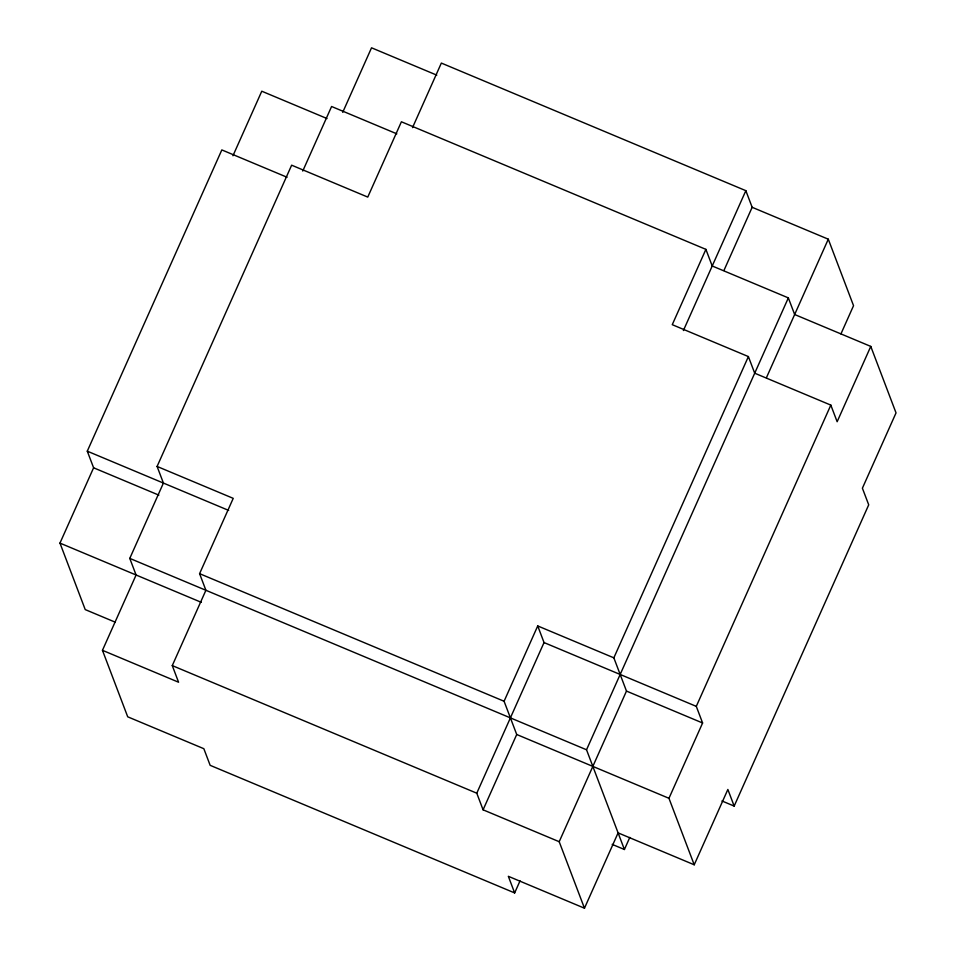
<?xml version="1.0" encoding="UTF-8"?>
<svg xmlns="http://www.w3.org/2000/svg" width="956" height="956" viewBox="0 0 956 956"><rect width="100%" height="100%" fill="white"/><g stroke="black" fill="none" stroke-linecap="round" stroke-linejoin="round"><path stroke-width="1.43" d="M115.126 622.129L85.227 609.593L59.965 543.104L93.604 467.795L87.283 451.172L221.828 149.913L287.075 177.254M232.953 155.768L261.777 91.214L327.024 118.556M520.052 880.823L514.651 892.928L210.153 765.326L203.843 748.703L127.71 716.809L102.459 650.319L136.087 575.01L129.777 558.388L163.416 483.067L157.095 466.444L291.64 165.185L367.761 197.091L401.4 121.771L705.898 249.361L712.208 265.983L788.342 297.89L794.651 314.512L870.773 346.407L896.035 412.896L862.396 488.205L868.717 504.828L734.172 806.087L721.935 800.961M302.753 171.052L331.589 106.498L396.836 133.84M342.714 112.354L371.537 47.8L436.784 75.142M102.459 650.319L178.581 682.226L172.271 665.603L205.899 590.282L199.589 573.66L233.228 498.351L157.095 466.444M412.514 127.638L441.349 63.072L745.847 190.674L752.157 207.297L723.931 270.5M559.2 841.71L483.079 809.816L516.718 734.495L504.087 701.262L537.726 625.941L613.848 657.836L626.479 691.08L559.2 841.71L584.463 908.2L508.341 876.305L514.651 892.928M705.898 249.361L672.259 324.682L748.393 356.576L754.702 373.199L830.824 405.105L837.145 421.727L870.773 346.407M483.079 809.816L476.769 793.193L544.036 642.563L537.726 625.941M683.385 330.549L745.847 190.674M613.848 657.836L748.393 356.576M612.175 844.375L624.411 849.502L586.53 749.779L788.342 297.89M766.425 377.716L828.29 239.191L752.157 207.297M584.463 908.2L618.102 832.879L694.223 864.786L727.863 789.465L734.172 806.087M840.933 333.919L853.541 305.681L828.29 239.191M624.411 849.502L629.813 837.396M694.223 864.786L668.961 798.296L702.6 722.987L696.291 706.365L830.824 405.105M87.283 451.172L228.663 510.408M544.036 642.563L696.291 706.365M93.604 467.795L158.851 495.136M626.479 691.08L702.6 722.987M199.589 573.66L504.087 701.262M129.777 558.388L586.53 749.779M59.965 543.104L201.346 602.352M516.718 734.495L668.961 798.296M172.271 665.603L476.769 793.193"/></g></svg>
